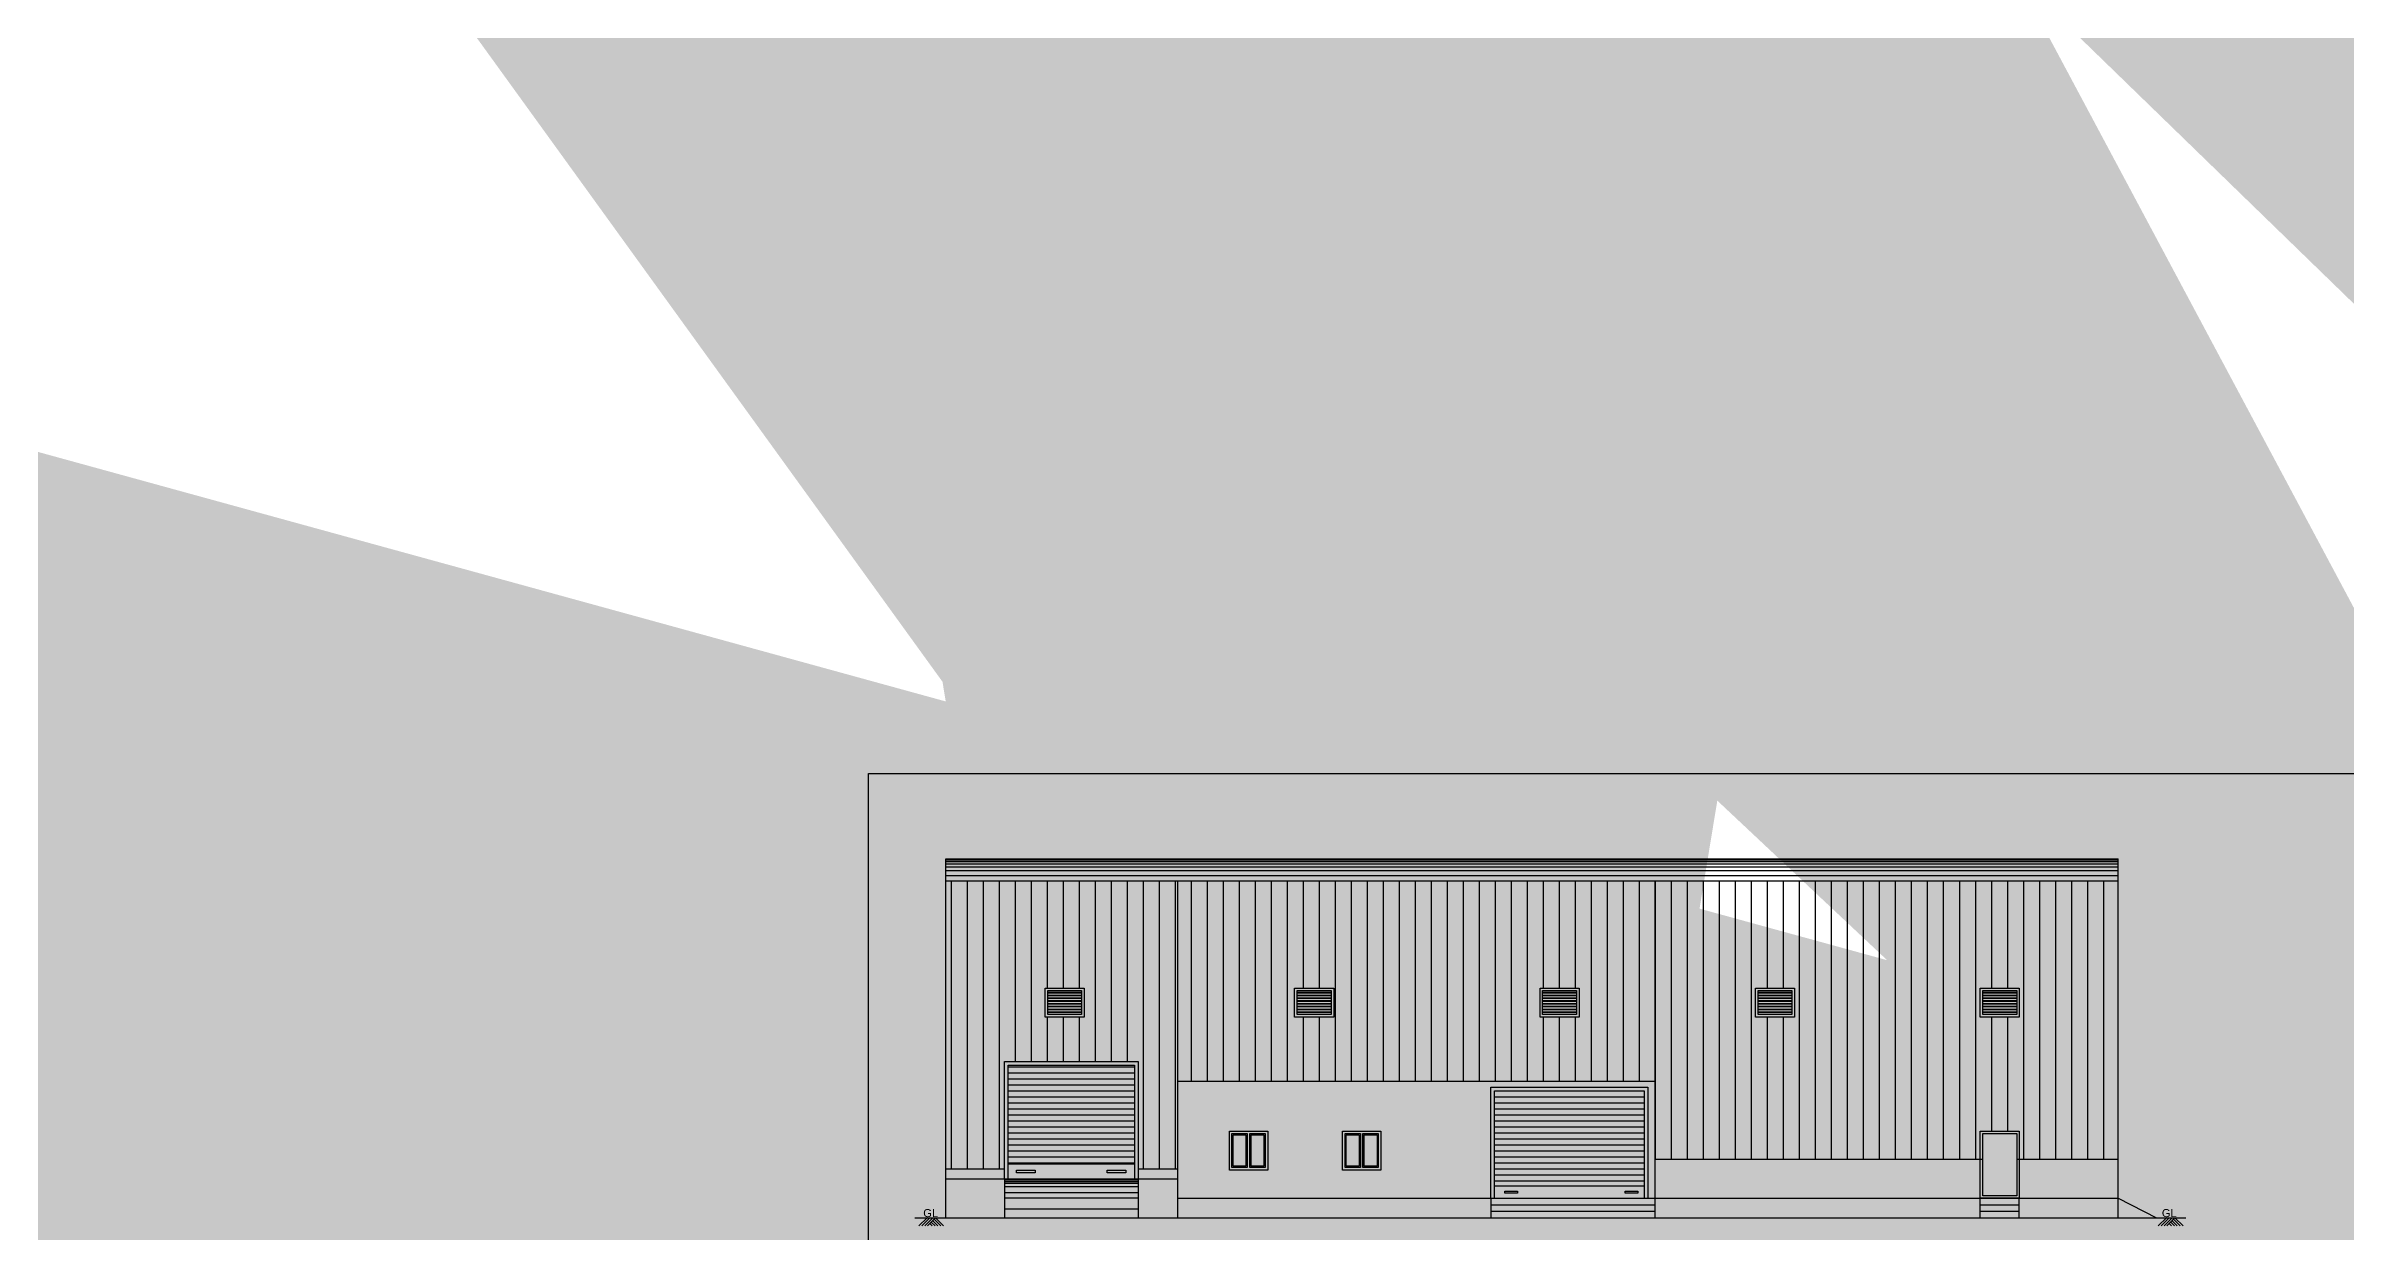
# Model space of a CAD drawing. Header units: metres. Extents: x 0 to 11269, y -5244 to -4054.
# Drawn here: x 10071.2 to 10143.1, y -4817.9 to -4780.9 of the extents above; entities that cross this region are included whole.
import ezdxf

# ---------------------------------------------------------------- set-up
doc = ezdxf.new("R2010")
doc.units = ezdxf.units.M
doc.header["$MEASUREMENT"] = 0
for name, color, linetype in [('2CON', 5, 'Continuous'), ('BOUNDARY', 6, 'Continuous'), ('DIM', 3, 'Continuous')]:
    doc.layers.add(name, color=color, linetype=linetype)
doc.styles.get("Standard").update_dxf_attribs({"font": 'arial.ttf'})
doc.dimstyles.new('300', dxfattribs={"dimscale": 0.1, "dimtxt": 500, "dimasz": 2000, "dimexe": 400, "dimexo": 1500, "dimgap": 0, "dimtad": 1, "dimlfac": 0.001, "dimzin": 0, "dimdsep": 46, "dimtxsty": 'Standard', "dimcen": 800, "dimse1": 1, "dimse2": 1, "dimclrd": 1, "dimclre": 5, "dimclrt": 3, "dimadec": 0, "dimazin": 0, "dimtfac": 1, "dimtix": 1, "dimtofl": 0, "dimtmove": 1, "dimatfit": 3, "dimfxl": 0, "dimtolj": 1, "dimtzin": 0, "dimarcsym": 0})
doc.dimstyles.new('GG', dxfattribs={"dimscale": 0.1, "dimtxt": 2000, "dimasz": 2000, "dimexe": 400, "dimexo": 1500, "dimgap": 0.08, "dimtad": 1, "dimlfac": 0.001, "dimzin": 0, "dimdsep": 46, "dimtxsty": 'Standard', "dimcen": 800, "dimse1": 1, "dimse2": 1, "dimclrd": 1, "dimclre": 5, "dimclrt": 3, "dimadec": 0, "dimazin": 0, "dimtfac": 1, "dimtix": 1, "dimtofl": 0, "dimtmove": 0, "dimatfit": 3, "dimfxl": 0, "dimtolj": 1, "dimtzin": 0, "dimarcsym": 0})
pattern_1 = [(270, (4693.0113, 834.35923), (0.5, -1e-16), [])]
pattern_2 = [(180, (4693.01129, 834.35923), (0, -0.1875), [])]

msp = doc.modelspace()

# ---------------------------------------------------------------- hatches: boundary and pattern name
at = {"layer": 'DIM', "linetype": 'ByBlock', "ltscale": 100}
h = msp.add_hatch(dxfattribs=at)
h.set_pattern_fill('ANSI31', color=4, scale=4, angle=225, style=0)
h.set_pattern_definition(pattern_1)
h.paths.add_polyline_path([(10103.66079, -4810.30827), (10103.66079, -4811.21827), (10102.44079, -4811.21827), (10102.44079, -4810.30827)])
h.paths.add_polyline_path([(10106.58479, -4806.95684), (10099.33979, -4806.95684), (10099.33979, -4815.96077), (10101.16779, -4815.96077), (10101.16779, -4812.60577), (10105.34579, -4812.60577), (10105.34579, -4815.96077), (10106.58479, -4815.96077)])
h = msp.add_hatch(dxfattribs=at)
h.set_pattern_fill('ANSI31', color=4, scale=4, angle=225, style=0)
h.set_pattern_definition(pattern_1)
h.paths.add_polyline_path([(10119.12329, -4810.30827), (10119.12329, -4811.21827), (10117.90329, -4811.21827), (10117.90329, -4810.30827)])
h.paths.add_polyline_path([(10110.23629, -4811.21827), (10110.23629, -4810.30827), (10111.45629, -4810.30827), (10111.45629, -4811.21827)])
h.paths.add_polyline_path([(10121.49979, -4806.95684), (10106.58479, -4806.95684), (10106.58479, -4813.21577), (10121.49979, -4813.21577)])
h = msp.add_hatch(dxfattribs=at)
h.set_pattern_fill('ANSI31', color=4, scale=4, angle=225, style=0)
h.set_pattern_definition(pattern_1)
h.paths.add_polyline_path([(10121.49979, -4815.65577), (10131.65279, -4815.65577), (10131.65279, -4814.77577), (10132.87279, -4814.77577), (10132.87279, -4815.65577), (10135.96479, -4815.65577), (10135.96479, -4806.95684), (10121.49979, -4806.95684)])
h.paths.add_polyline_path([(10124.63329, -4811.21827), (10124.63329, -4810.30827), (10125.85329, -4810.30827), (10125.85329, -4811.21827)], flags=16)
h.paths.add_polyline_path([(10132.87279, -4811.21827), (10132.87279, -4810.30827), (10131.65279, -4810.30827), (10131.65279, -4811.21827)], flags=16)
h = msp.add_hatch(dxfattribs=at)
h.set_pattern_fill('ANSI31', color=4, scale=1.5, angle=135, style=0)
h.set_pattern_definition(pattern_2)
h.paths.add_polyline_path([(10105.23079, -4812.72077), (10101.28279, -4812.72077), (10101.28279, -4815.80127), (10105.23079, -4815.80127)])
h = msp.add_hatch(dxfattribs=at)
h.set_pattern_fill('ANSI31', color=4, scale=1.5, angle=135, style=0)
h.set_pattern_definition(pattern_2)
h.paths.add_polyline_path([(10116.48329, -4813.52377), (10116.48329, -4816.48977), (10121.15479, -4816.48977), (10121.15479, -4813.52377)])

# ---------------------------------------------------------------- linework, layer by layer
at = {"linetype": 'ByBlock'}
msp.add_lwpolyline([(10096.92154, -4803.60476), (10160.08777, -4803.60476), (10160.08777, -4857.93311), (10096.92154, -4857.93311)], close=True, dxfattribs=at)
at = {"layer": '2CON'}
for p, q in [((10098.50011, -4817.73779), (10098.75213, -4817.48577)), ((10098.58921, -4817.73779), (10098.84123, -4817.48577)), ((10098.67831, -4817.73779), (10098.93033, -4817.48577)), ((10098.76741, -4817.73779), (10099.01943, -4817.48577)), ((10098.91504, -4817.73779), (10098.84123, -4817.66397)), ((10099.00414, -4817.73779), (10098.88578, -4817.61942)), ((10099.09324, -4817.73779), (10098.93033, -4817.57487)), ((10099.18234, -4817.73779), (10098.97488, -4817.53032)), ((10099.27144, -4817.73779), (10099.01943, -4817.48577)), ((10137.21793, -4817.73779), (10137.46994, -4817.48577)), ((10137.30703, -4817.73779), (10137.55904, -4817.48577)), ((10137.39613, -4817.73779), (10137.64814, -4817.48577)), ((10137.48523, -4817.73779), (10137.73724, -4817.48577)), ((10137.63285, -4817.73779), (10137.55904, -4817.66397)), ((10137.72195, -4817.73779), (10137.60359, -4817.61942)), ((10137.81105, -4817.73779), (10137.64814, -4817.57487)), ((10137.90015, -4817.73779), (10137.69269, -4817.53032)), ((10137.98925, -4817.73779), (10137.73724, -4817.48577))]:
    msp.add_line(p, q, dxfattribs=at)
at = {"layer": 'DIM', "color": 4, "linetype": 'ByBlock', "ltscale": 100}
for p, q in [((10099.33979, -4817.48577), (10099.33979, -4806.27577)), ((10099.33979, -4806.27577), (10135.96479, -4806.27577)), ((10099.33979, -4806.30927), (10135.96479, -4806.30927)), ((10099.33979, -4806.35727), (10135.96479, -4806.35727)), ((10099.33979, -4806.42877), (10135.96479, -4806.42877)), ((10099.33979, -4806.52477), (10135.96479, -4806.52477)), ((10099.33979, -4806.63477), (10135.96479, -4806.63477)), ((10099.33979, -4806.79727), (10135.96479, -4806.79727)), ((10135.96479, -4817.48577), (10135.96479, -4806.27577)), ((10099.33979, -4806.95684), (10135.96479, -4806.95684)), ((10106.58479, -4817.48577), (10106.58479, -4806.95684)), ((10106.58479, -4817.48577), (10106.58479, -4806.95684)), ((10121.49979, -4817.48577), (10121.49979, -4806.95684)), ((10106.58479, -4813.21577), (10121.49979, -4813.21577)), ((10106.58479, -4813.21577), (10121.49979, -4813.21577)), ((10108.75629, -4814.85577), (10108.75629, -4815.91577)), ((10108.83629, -4814.85577), (10108.83629, -4815.91577)), ((10112.28929, -4814.85577), (10112.28929, -4815.91577)), ((10112.36929, -4814.85577), (10112.36929, -4815.91577)), ((10099.33979, -4815.96077), (10101.16779, -4815.96077)), ((10099.33979, -4816.26577), (10106.58479, -4816.26577)), ((10101.16779, -4816.26577), (10101.16779, -4817.48577)), ((10101.16779, -4816.26577), (10105.34579, -4816.26577)), ((10101.16779, -4816.27377), (10105.34579, -4816.27377)), ((10101.28279, -4815.80127), (10105.23079, -4815.80127)), ((10105.34579, -4815.96077), (10106.58479, -4815.96077)), ((10105.34579, -4816.26577), (10105.34579, -4817.48577)), ((10121.49979, -4815.65577), (10131.73279, -4815.65577)), ((10132.79279, -4815.65577), (10135.96479, -4815.65577)), ((10101.16779, -4816.30427), (10105.34579, -4816.30427)), ((10101.16779, -4816.35027), (10105.34579, -4816.35027)), ((10101.16779, -4816.39877), (10105.34579, -4816.39877)), ((10101.16779, -4816.51127), (10105.34579, -4816.51127)), ((10101.16779, -4816.69427), (10105.34579, -4816.69427)), ((10101.16779, -4816.86427), (10105.34579, -4816.86427)), ((10106.58479, -4816.87577), (10135.96479, -4816.87577)), ((10116.36829, -4816.87577), (10116.36829, -4817.48577)), ((10116.48329, -4816.48977), (10121.15479, -4816.48977)), ((10131.65279, -4817.48577), (10131.65279, -4816.87577)), ((10132.87279, -4817.48577), (10132.87279, -4816.87577)), ((10135.96479, -4816.87577), (10137.15929, -4817.48577)), ((10098.37211, -4817.48577), (10138.07272, -4817.48577)), ((10101.16779, -4817.20527), (10105.34579, -4817.20527)), ((10116.36829, -4817.07577), (10121.49979, -4817.07577)), ((10116.36829, -4817.27577), (10121.49979, -4817.27577)), ((10131.65279, -4817.07577), (10132.87279, -4817.07577)), ((10131.65279, -4817.27577), (10132.87279, -4817.27577))]:
    msp.add_line(p, q, dxfattribs=at)
for points in [[(10102.44079, -4811.21827), (10102.44079, -4810.30827), (10103.66079, -4810.30827), (10103.66079, -4811.21827)], [(10102.52079, -4811.13827), (10102.52079, -4810.38827), (10103.58079, -4810.38827), (10103.58079, -4811.13827)], [(10102.52079, -4810.46477), (10102.52079, -4810.44227), (10103.58079, -4810.44227), (10103.58079, -4810.46477)], [(10102.52079, -4810.55177), (10102.52079, -4810.52927), (10103.58079, -4810.52927), (10103.58079, -4810.55177)], [(10110.23629, -4811.21827), (10110.23629, -4810.30827), (10111.45629, -4810.30827), (10111.45629, -4811.21827)], [(10110.31629, -4811.13827), (10110.31629, -4810.38827), (10111.37629, -4810.38827), (10111.37629, -4811.13827)], [(10110.31629, -4810.46477), (10110.31629, -4810.44227), (10111.37629, -4810.44227), (10111.37629, -4810.46477)], [(10110.31629, -4810.55177), (10110.31629, -4810.52927), (10111.37629, -4810.52927), (10111.37629, -4810.55177)], [(10117.90329, -4811.21827), (10117.90329, -4810.30827), (10119.12329, -4810.30827), (10119.12329, -4811.21827)], [(10117.98329, -4811.13827), (10117.98329, -4810.38827), (10119.04329, -4810.38827), (10119.04329, -4811.13827)], [(10117.98329, -4810.46477), (10117.98329, -4810.44227), (10119.04329, -4810.44227), (10119.04329, -4810.46477)], [(10117.98329, -4810.55177), (10117.98329, -4810.52927), (10119.04329, -4810.52927), (10119.04329, -4810.55177)], [(10124.63329, -4811.21827), (10124.63329, -4810.30827), (10125.85329, -4810.30827), (10125.85329, -4811.21827)], [(10124.71329, -4811.13827), (10124.71329, -4810.38827), (10125.77329, -4810.38827), (10125.77329, -4811.13827)], [(10124.71329, -4810.46477), (10124.71329, -4810.44227), (10125.77329, -4810.44227), (10125.77329, -4810.46477)], [(10124.71329, -4810.55177), (10124.71329, -4810.52927), (10125.77329, -4810.52927), (10125.77329, -4810.55177)], [(10131.65279, -4811.21827), (10131.65279, -4810.30827), (10132.87279, -4810.30827), (10132.87279, -4811.21827)], [(10131.73279, -4811.13827), (10131.73279, -4810.38827), (10132.79279, -4810.38827), (10132.79279, -4811.13827)], [(10131.73279, -4810.46477), (10131.73279, -4810.44227), (10132.79279, -4810.44227), (10132.79279, -4810.46477)], [(10131.73279, -4810.55177), (10131.73279, -4810.52927), (10132.79279, -4810.52927), (10132.79279, -4810.55177)], [(10102.52079, -4810.63877), (10102.52079, -4810.61627), (10103.58079, -4810.61627), (10103.58079, -4810.63877)], [(10102.52079, -4810.72577), (10102.52079, -4810.70327), (10103.58079, -4810.70327), (10103.58079, -4810.72577)], [(10102.52079, -4810.81277), (10102.52079, -4810.79027), (10103.58079, -4810.79027), (10103.58079, -4810.81277)], [(10102.52079, -4810.89977), (10102.52079, -4810.87727), (10103.58079, -4810.87727), (10103.58079, -4810.89977)], [(10102.52079, -4810.98677), (10102.52079, -4810.96427), (10103.58079, -4810.96427), (10103.58079, -4810.98677)], [(10102.52079, -4811.07377), (10102.52079, -4811.05127), (10103.58079, -4811.05127), (10103.58079, -4811.07377)], [(10110.31629, -4810.63877), (10110.31629, -4810.61627), (10111.37629, -4810.61627), (10111.37629, -4810.63877)], [(10110.31629, -4810.72577), (10110.31629, -4810.70327), (10111.37629, -4810.70327), (10111.37629, -4810.72577)], [(10110.31629, -4810.81277), (10110.31629, -4810.79027), (10111.37629, -4810.79027), (10111.37629, -4810.81277)], [(10110.31629, -4810.89977), (10110.31629, -4810.87727), (10111.37629, -4810.87727), (10111.37629, -4810.89977)], [(10110.31629, -4810.98677), (10110.31629, -4810.96427), (10111.37629, -4810.96427), (10111.37629, -4810.98677)], [(10110.31629, -4811.07377), (10110.31629, -4811.05127), (10111.37629, -4811.05127), (10111.37629, -4811.07377)], [(10117.98329, -4810.63877), (10117.98329, -4810.61627), (10119.04329, -4810.61627), (10119.04329, -4810.63877)], [(10117.98329, -4810.72577), (10117.98329, -4810.70327), (10119.04329, -4810.70327), (10119.04329, -4810.72577)], [(10117.98329, -4810.81277), (10117.98329, -4810.79027), (10119.04329, -4810.79027), (10119.04329, -4810.81277)], [(10117.98329, -4810.89977), (10117.98329, -4810.87727), (10119.04329, -4810.87727), (10119.04329, -4810.89977)], [(10117.98329, -4810.98677), (10117.98329, -4810.96427), (10119.04329, -4810.96427), (10119.04329, -4810.98677)], [(10117.98329, -4811.07377), (10117.98329, -4811.05127), (10119.04329, -4811.05127), (10119.04329, -4811.07377)], [(10124.71329, -4810.63877), (10124.71329, -4810.61627), (10125.77329, -4810.61627), (10125.77329, -4810.63877)], [(10124.71329, -4810.72577), (10124.71329, -4810.70327), (10125.77329, -4810.70327), (10125.77329, -4810.72577)], [(10124.71329, -4810.81277), (10124.71329, -4810.79027), (10125.77329, -4810.79027), (10125.77329, -4810.81277)], [(10124.71329, -4810.89977), (10124.71329, -4810.87727), (10125.77329, -4810.87727), (10125.77329, -4810.89977)], [(10124.71329, -4810.98677), (10124.71329, -4810.96427), (10125.77329, -4810.96427), (10125.77329, -4810.98677)], [(10124.71329, -4811.07377), (10124.71329, -4811.05127), (10125.77329, -4811.05127), (10125.77329, -4811.07377)], [(10131.73279, -4810.63877), (10131.73279, -4810.61627), (10132.79279, -4810.61627), (10132.79279, -4810.63877)], [(10131.73279, -4810.72577), (10131.73279, -4810.70327), (10132.79279, -4810.70327), (10132.79279, -4810.72577)], [(10131.73279, -4810.81277), (10131.73279, -4810.79027), (10132.79279, -4810.79027), (10132.79279, -4810.81277)], [(10131.73279, -4810.89977), (10131.73279, -4810.87727), (10132.79279, -4810.87727), (10132.79279, -4810.89977)], [(10131.73279, -4810.98677), (10131.73279, -4810.96427), (10132.79279, -4810.96427), (10132.79279, -4810.98677)], [(10131.73279, -4811.07377), (10131.73279, -4811.05127), (10132.79279, -4811.05127), (10132.79279, -4811.07377)], [(10108.19629, -4814.77577), (10109.39629, -4814.77577), (10109.39629, -4815.99577), (10108.19629, -4815.99577)], [(10108.19629, -4814.77577), (10109.39629, -4814.77577), (10109.39629, -4815.99577), (10108.19629, -4815.99577)], [(10111.72929, -4814.77577), (10112.92929, -4814.77577), (10112.92929, -4815.99577), (10111.72929, -4815.99577)], [(10131.65279, -4814.77577), (10132.87279, -4814.77577), (10132.87279, -4816.87577), (10131.65279, -4816.87577)], [(10108.27629, -4814.85577), (10108.75629, -4814.85577), (10108.75629, -4815.91577), (10108.27629, -4815.91577)], [(10108.31629, -4814.89577), (10108.71629, -4814.89577), (10108.71629, -4815.87577), (10108.31629, -4815.87577)], [(10108.83629, -4814.85577), (10109.31629, -4814.85577), (10109.31629, -4815.91577), (10108.83629, -4815.91577)], [(10108.87629, -4814.89577), (10109.27629, -4814.89577), (10109.27629, -4815.87577), (10108.87629, -4815.87577)], [(10111.80929, -4814.85577), (10112.28929, -4814.85577), (10112.28929, -4815.91577), (10111.80929, -4815.91577)], [(10111.84929, -4814.89577), (10112.24929, -4814.89577), (10112.24929, -4815.87577), (10111.84929, -4815.87577)], [(10112.36929, -4814.85577), (10112.84929, -4814.85577), (10112.84929, -4815.91577), (10112.36929, -4815.91577)], [(10112.40929, -4814.89577), (10112.80929, -4814.89577), (10112.80929, -4815.87577), (10112.40929, -4815.87577)], [(10131.73279, -4814.85577), (10132.79279, -4814.85577), (10132.79279, -4816.79577), (10131.73279, -4816.79577)], [(10101.55179, -4815.99727), (10102.12679, -4815.99727), (10102.12679, -4816.08377), (10101.55179, -4816.08377)], [(10104.38229, -4815.99727), (10104.95729, -4815.99727), (10104.95729, -4816.08377), (10104.38229, -4816.08377)], [(10116.80429, -4816.64977), (10117.20279, -4816.64977), (10117.20279, -4816.71677), (10116.80429, -4816.71677)], [(10120.56304, -4816.64977), (10120.96154, -4816.64977), (10120.96154, -4816.71677), (10120.56304, -4816.71677)]]:
    msp.add_lwpolyline(points, close=True, dxfattribs=at)
for points in [[(10101.16779, -4816.26577), (10101.16779, -4812.60577), (10105.34579, -4812.60577), (10105.34579, -4816.26577)], [(10101.28279, -4816.26577), (10101.28279, -4812.72077), (10105.23079, -4812.72077), (10105.23079, -4816.26577)], [(10116.36829, -4816.87577), (10116.36829, -4813.40877), (10121.26979, -4813.40877), (10121.26979, -4816.87577)], [(10116.48329, -4816.87577), (10116.48329, -4813.52377), (10121.15479, -4813.52377), (10121.15479, -4816.87577)], [(10108.75629, -4815.91577), (10108.27629, -4815.91577), (10108.27629, -4814.85577), (10108.75629, -4814.85577)], [(10108.75629, -4815.91577), (10108.27629, -4815.91577), (10108.27629, -4814.85577), (10108.75629, -4814.85577)], [(10108.83629, -4814.85577), (10109.31629, -4814.85577), (10109.31629, -4815.91577), (10108.83629, -4815.91577)], [(10108.83629, -4814.85577), (10109.31629, -4814.85577), (10109.31629, -4815.91577), (10108.83629, -4815.91577)], [(10112.28929, -4815.91577), (10111.80929, -4815.91577), (10111.80929, -4814.85577), (10112.28929, -4814.85577)], [(10112.36929, -4814.85577), (10112.84929, -4814.85577), (10112.84929, -4815.91577), (10112.36929, -4815.91577)]]:
    msp.add_lwpolyline(points, dxfattribs=at)

# ---------------------------------------------------------------- texts
at = {"color": 2}
for p in [(10098.63329, -4817.46238), (10137.32723, -4817.46238)]:
    msp.add_text('GL', height=0.25, dxfattribs=at).set_placement(p)

# ---------------------------------------------------------------- leaders
at = {"layer": 'BOUNDARY', "color": 4, "ltscale": 30}
for points in [[(10156.88275, -4816.28577), (10156.88275, -4817.78655), (10156.6851, -4817.78655)], [(10157.22775, -4816.83427), (10157.22775, -4818.22809), (10156.98519, -4818.22809)]]:
    msp.add_leader(points, dimstyle='GG', override={"dimgap": 0.04, "dimtad": 0}, dxfattribs=at)
at = {"layer": 'DIM', "color": 4, "linetype": 'ByBlock', "ltscale": 100}
for points in [[(10152.99916, -4806.37673), (10152.99916, -4805.5143), (10153.30096, -4805.5143)], [(10153.34729, -4806.7233), (10153.34729, -4806.1563), (10153.54492, -4806.1563)], [(10153.42763, -4823.83229), (10153.42763, -4822.96986), (10153.67809, -4822.96986)], [(10153.77576, -4824.17886), (10153.77576, -4823.61186), (10153.98654, -4823.61186)], [(10153.46239, -4841.39904), (10153.46239, -4840.53661), (10153.57002, -4840.53661)], [(10153.81052, -4841.74561), (10153.81052, -4841.17861), (10153.88852, -4841.17861)], [(10106.09031, -4842.44257), (10106.09031, -4841.80307), (10106.34931, -4841.80307)], [(10107.43556, -4843.33111), (10107.43556, -4842.90272), (10107.69456, -4842.90272)], [(10238.737, -4837.25465), (10238.40361, -4836.58757), (10238.2987, -4836.58757)], [(10184.26906, -4828.67201), (10184.01166, -4828.32442), (10183.86011, -4828.32442)], [(10129.50105, -4842.5805), (10129.18155, -4841.941), (10129.44055, -4841.941)], [(10169.83386, -4848.03064), (10169.48627, -4847.57697), (10169.48627, -4847.42542)], [(10147.21326, -4815.74577), (10146.84102, -4815.74577), (10146.84102, -4815.49977)], [(10253.9427, -4843.84336), (10253.48487, -4843.795), (10253.48487, -4843.549)], [(10116.16979, -4823.97404), (10115.24979, -4823.97404)], [(10117.83479, -4830.75104), (10116.61479, -4830.75104)], [(10169.77073, -4830.83561), (10168.88425, -4830.83561), (10168.88425, -4830.58961)], [(10147.19376, -4833.69836), (10146.82152, -4833.69836), (10146.82152, -4833.45236)], [(10219.52754, -4834.15489), (10218.71254, -4834.15489), (10218.71254, -4833.72639)], [(10117.54979, -4841.8005), (10118.46979, -4841.8005)], [(10203.43685, -4849.42255), (10202.77585, -4849.42255), (10202.77585, -4849.21605)]]:
    msp.add_leader(points, dimstyle='300', override={"dimgap": 0.04, "dimtad": 0, "dimfxl": 0.1875}, dxfattribs=at)
at = {"layer": 'DIM', "color": 7, "linetype": 'ByBlock', "ltscale": 100}
for points in [[(10110.17667, -4850.09668), (10110.17667, -4849.39748)], [(10115.89514, -4850.35022), (10115.89514, -4849.70482), (10115.49375, -4849.8937)], [(10126.09899, -4845.91202), (10125.39979, -4845.91202)]]:
    msp.add_leader(points, dimstyle='300', override={"dimgap": 0.04, "dimtad": 0, "dimfxl": 0.1875}, dxfattribs=at)

doc.saveas('drawing.dxf')
